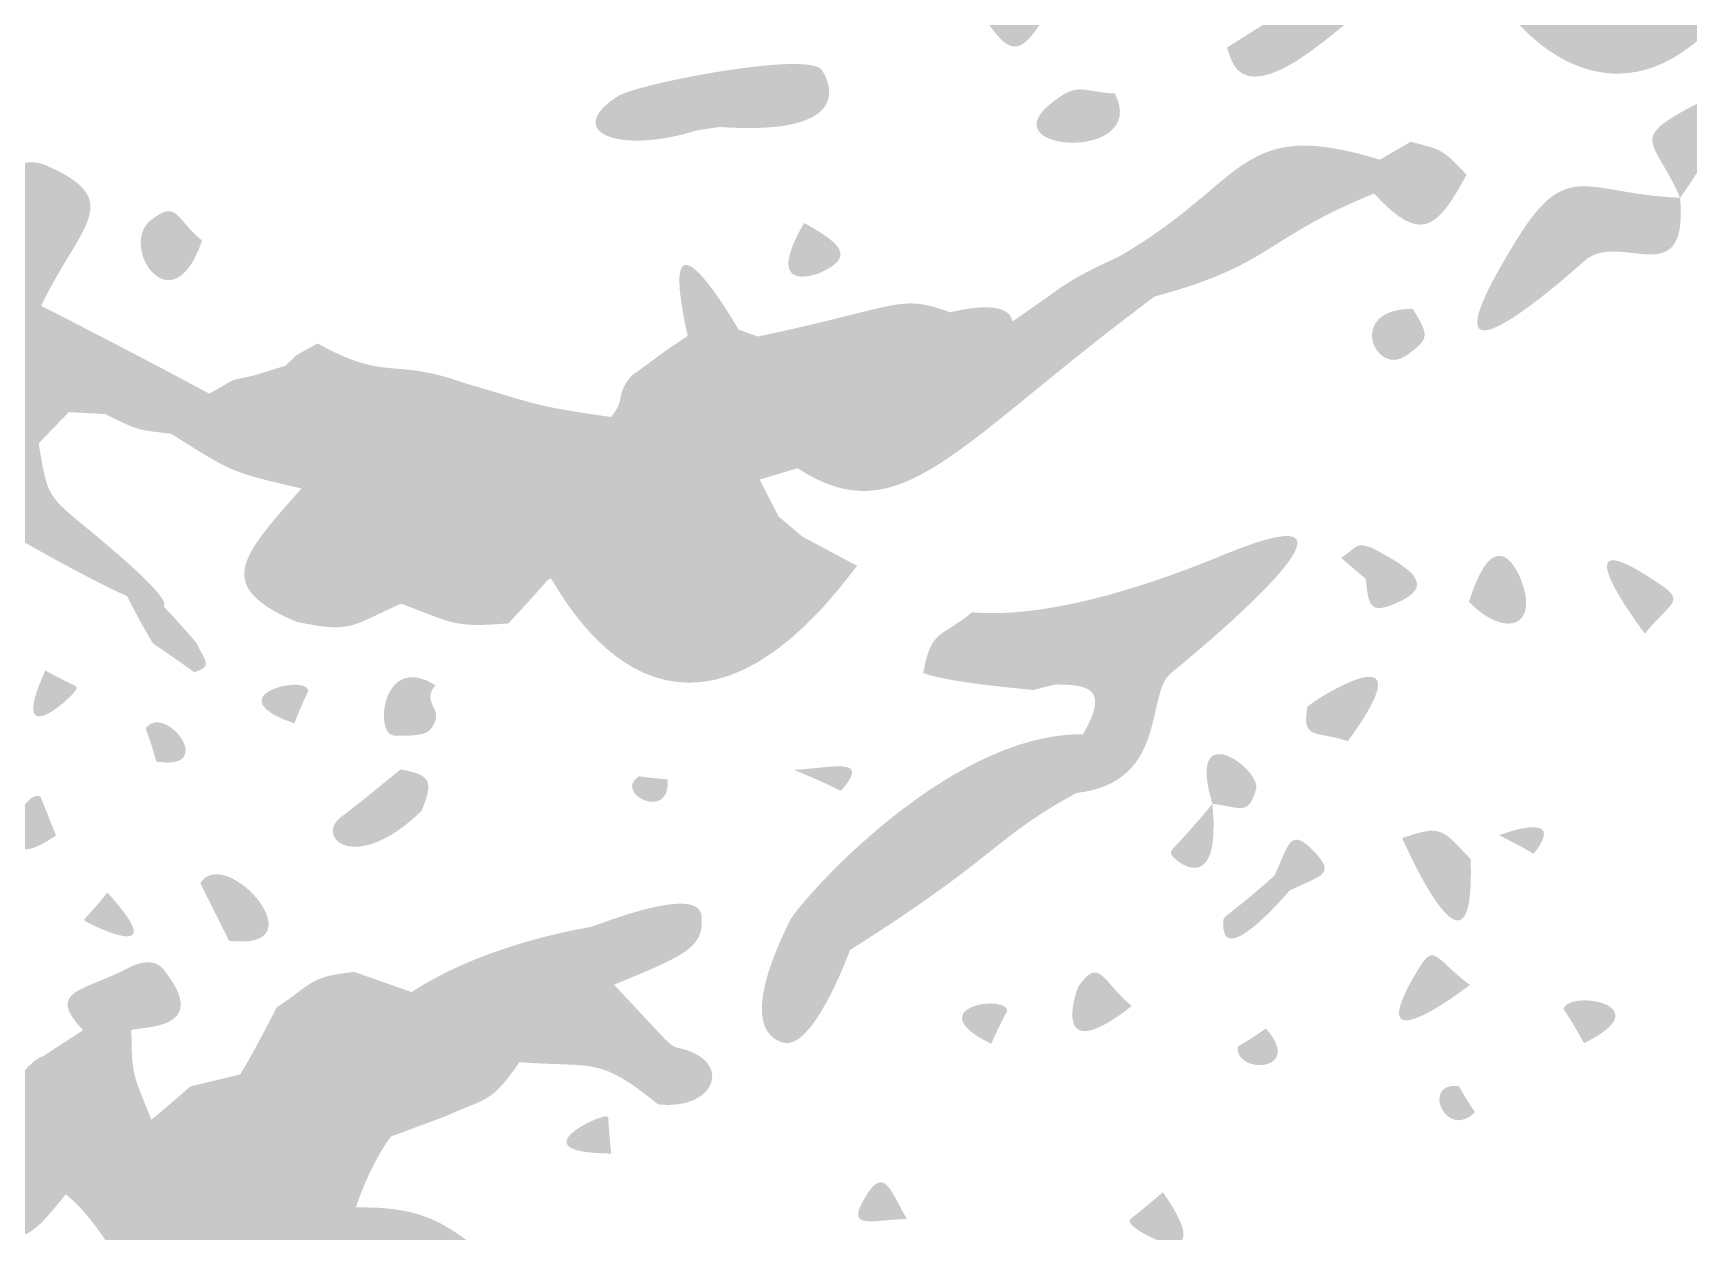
# Model space of a CAD drawing. Header units: millimetres. Extents: x 1329 to 1518, y 49 to 125.
# Drawn here: x 1357.86 to 1370.78, y 70.1 to 79.45 of the extents above; entities that cross this region are included whole.
import ezdxf

# ---------------------------------------------------------------- set-up
doc = ezdxf.new("R2010")
doc.units = ezdxf.units.MM

msp = doc.modelspace()

# ---------------------------------------------------------------- hatches: boundary and pattern name
at = {"true_color": 0x080808, "transparency": 33554687}
h = msp.add_hatch(color=18, dxfattribs=at)
edge = h.paths.add_edge_path(flags=0)
edge.add_spline(control_points=[(1367.178, 79.337), (1367.227, 79.375), (1370.638, 81.537), (1367.941, 79.392), (1367.226, 78.823), (1367.212, 79.288), (1367.178, 79.337)], knot_values=[0, 0, 0, 0, 1, 1, 1, 2, 2, 2, 2], degree=3, periodic=1)
h = msp.add_hatch(color=18, dxfattribs=at)
edge = h.paths.add_edge_path(flags=0)
edge.add_spline(control_points=[(1370.776, 80.853), (1370.776, 80.853), (1371.09, 80.781), (1371.09, 80.781), (1371.09, 80.781), (1371.337, 80.466), (1371.337, 80.466), (1371.337, 80.466), (1371.23, 80.4), (1371.23, 80.4), (1370.915, 80.224), (1370.641, 80.266), (1370.894, 80.009), (1371.042, 79.859), (1371.003, 79.854), (1371.125, 79.682), (1370.287, 78.612), (1369.544, 79.425), (1369.452, 79.525), (1369.997, 80.356), (1369.837, 80.57), (1370.776, 80.853)], knot_values=[0, 0, 0, 0, 1, 1, 1, 2, 2, 2, 3, 3, 3, 4, 4, 4, 5, 5, 5, 6, 6, 6, 7, 7, 7, 7], degree=3, periodic=1)
h = msp.add_hatch(color=18, dxfattribs=at)
edge = h.paths.add_edge_path(flags=0)
edge.add_spline(control_points=[(1365.824, 79.676), (1365.614, 79.366), (1365.542, 79.206), (1365.329, 79.507), (1365.139, 79.777), (1365.384, 80.117), (1365.824, 79.676)], knot_values=[0, 0, 0, 0, 1, 1, 1, 2, 2, 2, 2], degree=3, periodic=1)
h = msp.add_hatch(color=18, dxfattribs=at)
edge = h.paths.add_edge_path(flags=0)
edge.add_spline(control_points=[(1370.715, 78.167), (1370.549, 78.553), (1370.362, 78.61), (1370.641, 78.785), (1371.573, 79.367), (1370.744, 78.207), (1370.715, 78.167)], knot_values=[0, 0, 0, 0, 1, 1, 1, 2, 2, 2, 2], degree=3, periodic=1)
h = msp.add_hatch(color=18, dxfattribs=at)
edge = h.paths.add_edge_path(flags=0)
edge.add_spline(control_points=[(1363.042, 78.693), (1362.421, 78.497), (1361.995, 78.687), (1362.426, 78.96), (1362.578, 79.056), (1363.896, 79.312), (1364.013, 79.167), (1364.059, 79.11), (1364.325, 78.641), (1363.219, 78.719), (1363.219, 78.719), (1363.042, 78.693), (1363.042, 78.693)], knot_values=[0, 0, 0, 0, 1, 1, 1, 2, 2, 2, 3, 3, 3, 4, 4, 4, 4], degree=3, periodic=1)
h = msp.add_hatch(color=18, dxfattribs=at)
edge = h.paths.add_edge_path(flags=0)
edge.add_spline(control_points=[(1366.303, 78.98), (1366.576, 78.448), (1365.339, 78.518), (1365.794, 78.893), (1366.016, 79.077), (1366.026, 78.997), (1366.303, 78.98)], knot_values=[0, 0, 0, 0, 1, 1, 1, 2, 2, 2, 2], degree=3, periodic=1)
h = msp.add_hatch(color=18, dxfattribs=at)
edge = h.paths.add_edge_path(flags=0)
edge.add_spline(control_points=[(1368.373, 78.464), (1368.373, 78.464), (1368.326, 78.2), (1368.326, 78.2), (1367.446, 77.84), (1367.547, 77.649), (1366.614, 77.396), (1366.629, 77.656), (1366.579, 77.637), (1366.334, 77.707), (1367.35, 78.293), (1367.255, 78.805), (1368.373, 78.464)], knot_values=[0, 0, 0, 0, 1, 1, 1, 2, 2, 2, 3, 3, 3, 4, 4, 4, 4], degree=3, periodic=1)
h = msp.add_hatch(color=18, dxfattribs=at)
edge = h.paths.add_edge_path(flags=0)
edge.add_spline(control_points=[(1368.373, 78.464), (1368.373, 78.464), (1368.612, 78.604), (1368.612, 78.604), (1368.867, 78.538), (1368.858, 78.545), (1369.048, 78.347), (1368.815, 77.911), (1368.686, 77.81), (1368.326, 78.2), (1368.326, 78.2), (1368.373, 78.464), (1368.373, 78.464)], knot_values=[0, 0, 0, 0, 1, 1, 1, 2, 2, 2, 3, 3, 3, 4, 4, 4, 4], degree=3, periodic=1)
h = msp.add_hatch(color=18, dxfattribs=at)
edge = h.paths.add_edge_path(flags=0)
edge.add_spline(control_points=[(1357.125, 78.042), (1357.707, 78.529), (1357.892, 78.449), (1357.96, 78.42), (1358.596, 78.145), (1358.226, 77.956), (1357.924, 77.323), (1357.699, 77.232), (1357.675, 77.29), (1357.556, 77.065), (1357.556, 77.065), (1357.277, 76.983), (1357.277, 76.983), (1356.651, 77.085), (1356.549, 77.374), (1356.153, 76.852), (1356.024, 76.682), (1355.988, 76.688), (1355.968, 76.691), (1355.805, 76.716), (1355.952, 76.883), (1355.788, 76.908), (1355.788, 76.908), (1355.826, 77.202), (1355.826, 77.202), (1355.826, 77.202), (1355.691, 77.499), (1355.691, 77.499), (1355.691, 77.499), (1355.984, 77.849), (1355.984, 77.849), (1355.984, 77.849), (1356.134, 77.942), (1356.134, 77.942), (1356.522, 77.753), (1357.028, 77.594), (1357.108, 77.57), (1357.108, 77.57), (1357.247, 77.708), (1357.247, 77.708), (1357.315, 77.911), (1357.282, 77.893), (1357.125, 78.042)], knot_values=[0, 0, 0, 0, 1, 1, 1, 2, 2, 2, 3, 3, 3, 4, 4, 4, 5, 5, 5, 6, 6, 6, 7, 7, 7, 8, 8, 8, 9, 9, 9, 10, 10, 10, 11, 11, 11, 12, 12, 12, 13, 13, 13, 14, 14, 14, 14], degree=3, periodic=1)
h = msp.add_hatch(color=18, dxfattribs=at)
edge = h.paths.add_edge_path(flags=0)
edge.add_spline(control_points=[(1370.715, 78.167), (1370.779, 77.396), (1370.244, 77.924), (1369.964, 77.671), (1369.931, 77.641), (1368.513, 76.357), (1369.452, 77.86), (1369.839, 78.48), (1369.989, 78.194), (1370.715, 78.167)], knot_values=[0, 0, 0, 0, 1, 1, 1, 2, 2, 2, 3, 3, 3, 3], degree=3, periodic=1)
h = msp.add_hatch(color=18, dxfattribs=at)
edge = h.paths.add_edge_path(flags=0)
edge.add_spline(control_points=[(1363.366, 77.139), (1363.366, 77.139), (1362.97, 77.089), (1362.97, 77.089), (1362.701, 78.29), (1363.35, 77.168), (1363.366, 77.139)], knot_values=[0, 0, 0, 0, 1, 1, 1, 2, 2, 2, 2], degree=3, periodic=1)
h = msp.add_hatch(color=18, dxfattribs=at)
edge = h.paths.add_edge_path(flags=0)
edge.add_spline(control_points=[(1359.18, 77.833), (1358.946, 77.143), (1358.524, 77.795), (1358.782, 77.993), (1358.991, 78.153), (1358.965, 78.009), (1359.18, 77.833)], knot_values=[0, 0, 0, 0, 1, 1, 1, 2, 2, 2, 2], degree=3, periodic=1)
h = msp.add_hatch(color=18, dxfattribs=at)
edge = h.paths.add_edge_path(flags=0)
edge.add_spline(control_points=[(1363.878, 77.97), (1364.16, 77.814), (1364.285, 77.707), (1364.002, 77.581), (1363.972, 77.567), (1363.553, 77.414), (1363.878, 77.97)], knot_values=[0, 0, 0, 0, 1, 1, 1, 2, 2, 2, 2], degree=3, periodic=1)
h = msp.add_hatch(color=18, dxfattribs=at)
edge = h.paths.add_edge_path(flags=0)
edge.add_spline(control_points=[(1366.334, 77.707), (1366.579, 77.637), (1366.629, 77.656), (1366.614, 77.396), (1365.049, 76.234), (1364.636, 75.529), (1363.827, 76.056), (1364.755, 76.49), (1364.699, 76.542), (1365.504, 77.202), (1365.925, 77.485), (1365.885, 77.502), (1366.334, 77.707)], knot_values=[0, 0, 0, 0, 1, 1, 1, 2, 2, 2, 3, 3, 3, 4, 4, 4, 4], degree=3, periodic=1)
h = msp.add_hatch(color=18, dxfattribs=at)
edge = h.paths.add_edge_path(flags=0)
edge.add_spline(control_points=[(1363.517, 77.084), (1364.631, 77.318), (1364.617, 77.421), (1365.018, 77.273), (1365.018, 77.273), (1364.853, 77.149), (1364.853, 77.149), (1364.853, 77.149), (1364.689, 77.052), (1364.689, 77.052), (1364.294, 76.838), (1364.272, 76.941), (1363.857, 76.725), (1363.857, 76.725), (1363.59, 76.601), (1363.59, 76.601), (1363.59, 76.601), (1363.356, 76.648), (1363.356, 76.648), (1363.356, 76.648), (1363.517, 77.084), (1363.517, 77.084)], knot_values=[0, 0, 0, 0, 1, 1, 1, 2, 2, 2, 3, 3, 3, 4, 4, 4, 5, 5, 5, 6, 6, 6, 7, 7, 7, 7], degree=3, periodic=1)
h = msp.add_hatch(color=18, dxfattribs=at)
edge = h.paths.add_edge_path(flags=0)
edge.add_spline(control_points=[(1357.924, 77.323), (1358.03, 77.27), (1358.583, 76.989), (1359.237, 76.638), (1359.237, 76.638), (1359.429, 76.558), (1359.429, 76.558), (1359.211, 76.372), (1359.234, 76.332), (1358.937, 76.326), (1358.668, 76.357), (1358.695, 76.346), (1358.422, 76.479), (1358.276, 76.585), (1358.282, 76.588), (1358.14, 76.494), (1358.14, 76.494), (1357.905, 76.25), (1357.905, 76.25), (1357.905, 76.25), (1357.646, 76.258), (1357.646, 76.258), (1357.646, 76.258), (1357.577, 76.308), (1357.577, 76.308), (1357.577, 76.347), (1357.562, 76.337), (1357.511, 76.794), (1357.508, 76.816), (1357.511, 76.794), (1357.556, 77.065), (1357.675, 77.29), (1357.699, 77.232), (1357.924, 77.323)], knot_values=[0, 0, 0, 0, 1, 1, 1, 2, 2, 2, 3, 3, 3, 4, 4, 4, 5, 5, 5, 6, 6, 6, 7, 7, 7, 8, 8, 8, 9, 9, 9, 10, 10, 10, 11, 11, 11, 11], degree=3, periodic=1)
h = msp.add_hatch(color=18, dxfattribs=at)
edge = h.paths.add_edge_path(flags=0)
edge.add_spline(control_points=[(1365.504, 77.202), (1364.699, 76.542), (1364.755, 76.49), (1363.827, 76.056), (1363.827, 76.056), (1363.531, 75.968), (1363.531, 75.968), (1363.282, 75.952), (1363.303, 75.937), (1363.074, 75.819), (1363.074, 75.819), (1362.879, 76.103), (1362.879, 76.103), (1362.558, 76.209), (1362.604, 76.231), (1362.371, 76.456), (1362.49, 76.598), (1362.403, 76.624), (1362.525, 76.769), (1362.542, 76.79), (1362.525, 76.769), (1362.796, 76.972), (1362.992, 76.49), (1363.115, 76.685), (1363.356, 76.648), (1363.356, 76.648), (1363.59, 76.601), (1363.59, 76.601), (1363.59, 76.601), (1363.857, 76.725), (1363.857, 76.725), (1364.272, 76.941), (1364.294, 76.838), (1364.689, 77.052), (1364.689, 77.052), (1364.853, 77.149), (1364.853, 77.149), (1364.853, 77.149), (1365.018, 77.273), (1365.018, 77.273), (1365.518, 77.391), (1365.496, 77.204), (1365.504, 77.202)], knot_values=[0, 0, 0, 0, 1, 1, 1, 2, 2, 2, 3, 3, 3, 4, 4, 4, 5, 5, 5, 6, 6, 6, 7, 7, 7, 8, 8, 8, 9, 9, 9, 10, 10, 10, 11, 11, 11, 12, 12, 12, 13, 13, 13, 14, 14, 14, 14], degree=3, periodic=1)
h = msp.add_hatch(color=18, dxfattribs=at)
edge = h.paths.add_edge_path(flags=0)
edge.add_spline(control_points=[(1368.627, 77.301), (1368.758, 77.091), (1368.761, 77.066), (1368.577, 76.935), (1368.337, 76.763), (1368.099, 77.302), (1368.627, 77.301)], knot_values=[0, 0, 0, 0, 1, 1, 1, 2, 2, 2, 2], degree=3, periodic=1)
h = msp.add_hatch(color=18, dxfattribs=at)
edge = h.paths.add_edge_path(flags=0)
edge.add_spline(control_points=[(1359.237, 76.638), (1359.237, 76.638), (1359.424, 76.745), (1359.424, 76.745), (1359.424, 76.745), (1359.589, 76.781), (1359.589, 76.781), (1359.589, 76.781), (1359.83, 76.856), (1359.83, 76.856), (1359.83, 76.856), (1359.918, 76.939), (1359.918, 76.939), (1359.918, 76.939), (1360.082, 77.03), (1360.082, 77.03), (1360.625, 76.727), (1360.664, 76.923), (1361.231, 76.72), (1361.806, 76.552), (1361.777, 76.54), (1362.371, 76.456), (1362.604, 76.231), (1362.558, 76.209), (1362.879, 76.103), (1362.879, 76.103), (1363.074, 75.819), (1363.074, 75.819), (1362.682, 75.789), (1362.72, 75.74), (1362.377, 75.547), (1362.057, 75.515), (1361.45, 75.459), (1361.369, 75.451), (1361.131, 75.536), (1361.134, 75.529), (1361.087, 75.561), (1361.087, 75.561), (1361.027, 75.641), (1361.027, 75.641), (1361.027, 75.641), (1360.954, 75.895), (1360.954, 75.895), (1360.304, 76.298), (1360.366, 76.386), (1359.429, 76.558), (1359.429, 76.558), (1359.237, 76.638), (1359.237, 76.638)], knot_values=[0, 0, 0, 0, 1, 1, 1, 2, 2, 2, 3, 3, 3, 4, 4, 4, 5, 5, 5, 6, 6, 6, 7, 7, 7, 8, 8, 8, 9, 9, 9, 10, 10, 10, 11, 11, 11, 12, 12, 12, 13, 13, 13, 14, 14, 14, 15, 15, 15, 16, 16, 16, 16], degree=3, periodic=1)
h = msp.add_hatch(color=18, dxfattribs=at)
edge = h.paths.add_edge_path(flags=0)
edge.add_spline(control_points=[(1363.366, 77.139), (1363.366, 77.139), (1363.517, 77.084), (1363.517, 77.084), (1363.517, 77.084), (1363.356, 76.648), (1363.356, 76.648), (1363.115, 76.685), (1362.992, 76.49), (1362.796, 76.972), (1362.796, 76.972), (1362.97, 77.089), (1362.97, 77.089), (1362.97, 77.089), (1363.366, 77.139), (1363.366, 77.139)], knot_values=[0, 0, 0, 0, 1, 1, 1, 2, 2, 2, 3, 3, 3, 4, 4, 4, 5, 5, 5, 5], degree=3, periodic=1)
h = msp.add_hatch(color=18, dxfattribs=at)
edge = h.paths.add_edge_path(flags=0)
edge.add_spline(control_points=[(1358.14, 76.494), (1358.282, 76.588), (1358.276, 76.585), (1358.422, 76.479), (1358.422, 76.479), (1358.14, 76.494), (1358.14, 76.494)], knot_values=[0, 0, 0, 0, 1, 1, 1, 2, 2, 2, 2], degree=3, periodic=1)
h = msp.add_hatch(color=18, dxfattribs=at)
edge = h.paths.add_edge_path(flags=0)
edge.add_spline(control_points=[(1359.429, 76.558), (1360.366, 76.386), (1360.304, 76.298), (1360.954, 75.895), (1360.954, 75.895), (1361.027, 75.641), (1361.027, 75.641), (1361.027, 75.641), (1361.087, 75.561), (1361.087, 75.561), (1361.087, 75.561), (1360.588, 75.208), (1360.588, 75.208), (1360.387, 75.365), (1360.413, 75.345), (1360.201, 75.513), (1360.095, 75.726), (1360.125, 75.723), (1359.956, 75.898), (1359.389, 76.029), (1359.417, 76.026), (1358.937, 76.326), (1359.234, 76.332), (1359.211, 76.372), (1359.429, 76.558)], knot_values=[0, 0, 0, 0, 1, 1, 1, 2, 2, 2, 3, 3, 3, 4, 4, 4, 5, 5, 5, 6, 6, 6, 7, 7, 7, 8, 8, 8, 8], degree=3, periodic=1)
h = msp.add_hatch(color=18, dxfattribs=at)
edge = h.paths.add_edge_path(flags=0)
edge.add_spline(control_points=[(1357.646, 76.258), (1357.646, 76.258), (1357.905, 76.25), (1357.905, 76.25), (1357.974, 75.834), (1357.969, 75.846), (1358.295, 75.578), (1359.927, 74.229), (1357.673, 75.547), (1357.627, 75.574), (1357.627, 75.574), (1357.588, 75.664), (1357.588, 75.664), (1357.61, 75.986), (1357.628, 75.954), (1357.646, 76.258)], knot_values=[0, 0, 0, 0, 1, 1, 1, 2, 2, 2, 3, 3, 3, 4, 4, 4, 5, 5, 5, 5], degree=3, periodic=1)
h = msp.add_hatch(color=18, dxfattribs=at)
edge = h.paths.add_edge_path(flags=0)
edge.add_spline(control_points=[(1365.189, 74.932), (1365.35, 74.92), (1365.931, 74.875), (1367.15, 75.38), (1368.634, 75.993), (1366.803, 74.508), (1366.741, 74.457), (1366.54, 74.294), (1366.723, 73.605), (1366.004, 73.522), (1365.998, 73.761), (1365.99, 73.735), (1366.055, 73.981), (1366.28, 74.363), (1366.061, 74.365), (1365.837, 74.369), (1365.837, 74.369), (1365.668, 74.326), (1365.668, 74.326), (1365.021, 74.386), (1364.874, 74.435), (1364.808, 74.458), (1364.869, 74.802), (1364.941, 74.727), (1365.189, 74.932)], knot_values=[0, 0, 0, 0, 1, 1, 1, 2, 2, 2, 3, 3, 3, 4, 4, 4, 5, 5, 5, 6, 6, 6, 7, 7, 7, 8, 8, 8, 8], degree=3, periodic=1)
h = msp.add_hatch(color=18, dxfattribs=at)
edge = h.paths.add_edge_path(flags=0)
edge.add_spline(control_points=[(1359.141, 74.687), (1359.141, 74.687), (1359.119, 74.464), (1359.119, 74.464), (1358.789, 74.702), (1358.805, 74.674), (1358.789, 74.702), (1358.069, 75.93), (1359.126, 74.711), (1359.141, 74.687)], knot_values=[0, 0, 0, 0, 1, 1, 1, 2, 2, 2, 3, 3, 3, 3], degree=3, periodic=1)
h = msp.add_hatch(color=18, dxfattribs=at)
edge = h.paths.add_edge_path(flags=0)
edge.add_spline(control_points=[(1359.956, 75.898), (1360.125, 75.723), (1360.095, 75.726), (1360.201, 75.513), (1359.996, 75.135), (1360.01, 75.167), (1359.996, 75.135), (1359.933, 74.993), (1359.983, 75.004), (1359.918, 74.857), (1359.264, 75.137), (1359.485, 75.365), (1359.956, 75.898)], knot_values=[0, 0, 0, 0, 1, 1, 1, 2, 2, 2, 3, 3, 3, 4, 4, 4, 4], degree=3, periodic=1)
h = msp.add_hatch(color=18, dxfattribs=at)
edge = h.paths.add_edge_path(flags=0)
edge.add_spline(control_points=[(1363.531, 75.968), (1363.531, 75.968), (1363.679, 75.68), (1363.679, 75.68), (1363.679, 75.68), (1363.528, 75.53), (1363.528, 75.53), (1363.2, 75.518), (1363.184, 75.525), (1363.074, 75.819), (1363.303, 75.937), (1363.282, 75.952), (1363.531, 75.968)], knot_values=[0, 0, 0, 0, 1, 1, 1, 2, 2, 2, 3, 3, 3, 4, 4, 4, 4], degree=3, periodic=1)
h = msp.add_hatch(color=18, dxfattribs=at)
edge = h.paths.add_edge_path(flags=0)
edge.add_spline(control_points=[(1363.074, 75.819), (1363.184, 75.525), (1363.2, 75.518), (1363.528, 75.53), (1363.528, 75.53), (1363.531, 75.144), (1363.531, 75.144), (1362.925, 75.276), (1362.919, 75.186), (1362.377, 75.547), (1362.72, 75.74), (1362.682, 75.789), (1363.074, 75.819)], knot_values=[0, 0, 0, 0, 1, 1, 1, 2, 2, 2, 3, 3, 3, 4, 4, 4, 4], degree=3, periodic=1)
h = msp.add_hatch(color=18, dxfattribs=at)
edge = h.paths.add_edge_path(flags=0)
edge.add_spline(control_points=[(1370.44, 74.765), (1370.421, 74.79), (1369.702, 75.741), (1370.576, 75.138), (1370.761, 75.011), (1370.615, 74.991), (1370.44, 74.765)], knot_values=[0, 0, 0, 0, 1, 1, 1, 2, 2, 2, 2], degree=3, periodic=1)
for points in [[(1363.679, 75.68), (1363.866, 75.522), (1363.531, 75.144), (1363.528, 75.53)], [(1360.367, 72.126), (1360.815, 71.969), (1360.708, 71.703), (1360.374, 71.479), (1360.267, 71.54), (1360.182, 71.67), (1360.307, 71.854)]]:
    msp.add_hatch(color=18, dxfattribs=at).paths.add_polyline_path(points, flags=0)
h = msp.add_hatch(color=18, dxfattribs=at)
edge = h.paths.add_edge_path(flags=0)
edge.add_spline(control_points=[(1369.066, 75.013), (1369.274, 75.674), (1369.455, 75.229), (1369.469, 75.196), (1369.622, 74.822), (1369.356, 74.721), (1369.066, 75.013)], knot_values=[0, 0, 0, 0, 1, 1, 1, 2, 2, 2, 2], degree=3, periodic=1)
h = msp.add_hatch(color=18, dxfattribs=at)
edge = h.paths.add_edge_path(flags=0)
edge.add_spline(control_points=[(1360.201, 75.513), (1360.413, 75.345), (1360.387, 75.365), (1360.588, 75.208), (1360.588, 75.208), (1360.734, 74.999), (1360.734, 74.999), (1360.333, 74.824), (1360.357, 74.767), (1359.918, 74.857), (1359.983, 75.004), (1359.933, 74.993), (1359.996, 75.135), (1360.01, 75.167), (1359.996, 75.135), (1360.201, 75.513)], knot_values=[0, 0, 0, 0, 1, 1, 1, 2, 2, 2, 3, 3, 3, 4, 4, 4, 5, 5, 5, 5], degree=3, periodic=1)
h = msp.add_hatch(color=18, dxfattribs=at)
edge = h.paths.add_edge_path(flags=0)
edge.add_spline(control_points=[(1361.087, 75.561), (1361.134, 75.529), (1361.131, 75.536), (1361.369, 75.451), (1361.453, 75.29), (1361.436, 75.297), (1361.57, 74.845), (1361.137, 74.813), (1361.153, 74.842), (1360.734, 74.999), (1360.734, 74.999), (1360.588, 75.208), (1360.588, 75.208), (1360.588, 75.208), (1361.087, 75.561), (1361.087, 75.561)], knot_values=[0, 0, 0, 0, 1, 1, 1, 2, 2, 2, 3, 3, 3, 4, 4, 4, 5, 5, 5, 5], degree=3, periodic=1)
h = msp.add_hatch(color=18, dxfattribs=at)
edge = h.paths.add_edge_path(flags=0)
edge.add_spline(control_points=[(1361.369, 75.451), (1361.45, 75.459), (1362.057, 75.515), (1362.377, 75.547), (1362.919, 75.186), (1362.925, 75.276), (1363.531, 75.144), (1363.531, 75.144), (1363.866, 75.522), (1363.866, 75.522), (1363.866, 75.522), (1364.292, 75.295), (1364.292, 75.295), (1362.8, 73.296), (1361.928, 75.206), (1361.9, 75.196), (1361.864, 75.182), (1361.875, 75.17), (1361.57, 74.845), (1361.436, 75.297), (1361.453, 75.29), (1361.369, 75.451)], knot_values=[0, 0, 0, 0, 1, 1, 1, 2, 2, 2, 3, 3, 3, 4, 4, 4, 5, 5, 5, 6, 6, 6, 7, 7, 7, 7], degree=3, periodic=1)
h = msp.add_hatch(color=18, dxfattribs=at)
edge = h.paths.add_edge_path(flags=0)
edge.add_spline(control_points=[(1368.313, 75.433), (1368.313, 75.433), (1368.261, 75.193), (1368.261, 75.193), (1368.261, 75.193), (1368.069, 75.357), (1368.069, 75.357), (1368.199, 75.44), (1368.177, 75.485), (1368.313, 75.433)], knot_values=[0, 0, 0, 0, 1, 1, 1, 2, 2, 2, 3, 3, 3, 3], degree=3, periodic=1)
h = msp.add_hatch(color=18, dxfattribs=at)
edge = h.paths.add_edge_path(flags=0)
edge.add_spline(control_points=[(1368.313, 75.433), (1368.629, 75.266), (1368.819, 75.137), (1368.489, 74.999), (1368.292, 74.917), (1368.285, 74.983), (1368.261, 75.193), (1368.261, 75.193), (1368.313, 75.433), (1368.313, 75.433)], knot_values=[0, 0, 0, 0, 1, 1, 1, 2, 2, 2, 3, 3, 3, 3], degree=3, periodic=1)
h = msp.add_hatch(color=18, dxfattribs=at)
edge = h.paths.add_edge_path(flags=0)
edge.add_spline(control_points=[(1368.122, 73.926), (1367.873, 74.011), (1367.759, 73.931), (1367.806, 74.194), (1367.81, 74.217), (1368.796, 74.855), (1368.122, 73.926)], knot_values=[0, 0, 0, 0, 1, 1, 1, 2, 2, 2, 2], degree=3, periodic=1)
h = msp.add_hatch(color=18, dxfattribs=at)
edge = h.paths.add_edge_path(flags=0)
edge.add_spline(control_points=[(1359.141, 74.687), (1359.201, 74.547), (1359.269, 74.516), (1359.119, 74.464), (1359.119, 74.464), (1359.141, 74.687), (1359.141, 74.687)], knot_values=[0, 0, 0, 0, 1, 1, 1, 2, 2, 2, 2], degree=3, periodic=1)
h = msp.add_hatch(color=18, dxfattribs=at)
edge = h.paths.add_edge_path(flags=0)
edge.add_spline(control_points=[(1361.001, 74.363), (1360.878, 74.214), (1361.095, 74.179), (1360.962, 74.018), (1360.947, 74), (1360.915, 73.961), (1360.677, 73.97), (1360.52, 73.977), (1360.586, 74.629), (1361.001, 74.363)], knot_values=[0, 0, 0, 0, 1, 1, 1, 2, 2, 2, 3, 3, 3, 3], degree=3, periodic=1)
h = msp.add_hatch(color=18, dxfattribs=at)
edge = h.paths.add_edge_path(flags=0)
edge.add_spline(control_points=[(1357.957, 74.478), (1358.202, 74.342), (1358.199, 74.365), (1358.202, 74.342), (1358.209, 74.297), (1357.644, 73.79), (1357.957, 74.478)], knot_values=[0, 0, 0, 0, 1, 1, 1, 2, 2, 2, 2], degree=3, periodic=1)
h = msp.add_hatch(color=18, dxfattribs=at)
edge = h.paths.add_edge_path(flags=0)
edge.add_spline(control_points=[(1359.9, 74.065), (1359.288, 74.274), (1359.958, 74.442), (1360.006, 74.332), (1360.015, 74.31), (1360.006, 74.332), (1359.9, 74.065)], knot_values=[0, 0, 0, 0, 1, 1, 1, 2, 2, 2, 2], degree=3, periodic=1)
h = msp.add_hatch(color=18, dxfattribs=at)
edge = h.paths.add_edge_path(flags=0)
edge.add_spline(control_points=[(1358.824, 73.766), (1358.747, 74.036), (1358.732, 74.019), (1358.747, 74.036), (1358.899, 74.217), (1359.306, 73.691), (1358.824, 73.766)], knot_values=[0, 0, 0, 0, 1, 1, 1, 2, 2, 2, 2], degree=3, periodic=1)
h = msp.add_hatch(color=18, dxfattribs=at)
edge = h.paths.add_edge_path(flags=0)
edge.add_spline(control_points=[(1367.065, 73.437), (1366.852, 74.138), (1367.452, 73.707), (1367.405, 73.549), (1367.342, 73.336), (1367.282, 73.414), (1367.065, 73.437)], knot_values=[0, 0, 0, 0, 1, 1, 1, 2, 2, 2, 2], degree=3, periodic=1)
h = msp.add_hatch(color=18, dxfattribs=at)
edge = h.paths.add_edge_path(flags=0)
edge.add_spline(control_points=[(1366.055, 73.981), (1365.99, 73.735), (1365.998, 73.761), (1366.004, 73.522), (1365.354, 73.169), (1365.41, 73.038), (1364.237, 72.297), (1364.237, 72.297), (1363.765, 72.522), (1363.765, 72.522), (1363.807, 72.631), (1364.975, 73.99), (1366.055, 73.981)], knot_values=[0, 0, 0, 0, 1, 1, 1, 2, 2, 2, 3, 3, 3, 4, 4, 4, 4], degree=3, periodic=1)
h = msp.add_hatch(color=18, dxfattribs=at)
edge = h.paths.add_edge_path(flags=0)
edge.add_spline(control_points=[(1363.799, 73.702), (1364.125, 73.722), (1364.39, 73.803), (1364.176, 73.55), (1364.155, 73.525), (1364.176, 73.55), (1363.799, 73.702)], knot_values=[0, 0, 0, 0, 1, 1, 1, 2, 2, 2, 2], degree=3, periodic=1)
h = msp.add_hatch(color=18, dxfattribs=at)
edge = h.paths.add_edge_path(flags=0)
edge.add_spline(control_points=[(1360.73, 73.706), (1360.743, 73.493), (1360.716, 73.48), (1360.895, 73.384), (1360.375, 72.88), (1360.06, 73.176), (1360.263, 73.333), (1360.501, 73.515), (1360.47, 73.498), (1360.73, 73.706)], knot_values=[0, 0, 0, 0, 1, 1, 1, 2, 2, 2, 3, 3, 3, 3], degree=3, periodic=1)
h = msp.add_hatch(color=18, dxfattribs=at)
edge = h.paths.add_edge_path(flags=0)
edge.add_spline(control_points=[(1360.73, 73.706), (1360.971, 73.662), (1360.985, 73.616), (1360.895, 73.384), (1360.716, 73.48), (1360.743, 73.493), (1360.73, 73.706)], knot_values=[0, 0, 0, 0, 1, 1, 1, 2, 2, 2, 2], degree=3, periodic=1)
h = msp.add_hatch(color=18, dxfattribs=at)
edge = h.paths.add_edge_path(flags=0)
edge.add_spline(control_points=[(1362.814, 73.628), (1362.838, 73.295), (1362.397, 73.515), (1362.581, 73.647), (1362.596, 73.658), (1362.581, 73.647), (1362.814, 73.628)], knot_values=[0, 0, 0, 0, 1, 1, 1, 2, 2, 2, 2], degree=3, periodic=1)
h = msp.add_hatch(color=18, dxfattribs=at)
edge = h.paths.add_edge_path(flags=0)
edge.add_spline(control_points=[(1358.04, 73.191), (1357.482, 72.802), (1357.771, 73.584), (1357.92, 73.492), (1357.92, 73.492), (1358.04, 73.191), (1358.04, 73.191)], knot_values=[0, 0, 0, 0, 1, 1, 1, 2, 2, 2, 2], degree=3, periodic=1)
h = msp.add_hatch(color=18, dxfattribs=at)
edge = h.paths.add_edge_path(flags=0)
edge.add_spline(control_points=[(1367.065, 73.437), (1367.139, 72.668), (1366.751, 73.006), (1366.742, 73.046), (1366.732, 73.086), (1366.766, 73.075), (1367.065, 73.437)], knot_values=[0, 0, 0, 0, 1, 1, 1, 2, 2, 2, 2], degree=3, periodic=1)
h = msp.add_hatch(color=18, dxfattribs=at)
edge = h.paths.add_edge_path(flags=0)
edge.add_spline(control_points=[(1369.302, 73.192), (1369.325, 73.201), (1369.839, 73.395), (1369.579, 73.056), (1369.564, 73.037), (1369.579, 73.056), (1369.302, 73.192)], knot_values=[0, 0, 0, 0, 1, 1, 1, 2, 2, 2, 2], degree=3, periodic=1)
h = msp.add_hatch(color=18, dxfattribs=at)
edge = h.paths.add_edge_path(flags=0)
edge.add_spline(control_points=[(1368.546, 73.171), (1368.855, 73.276), (1368.855, 73.242), (1369.08, 73.006), (1369.119, 71.859), (1368.564, 73.13), (1368.546, 73.171)], knot_values=[0, 0, 0, 0, 1, 1, 1, 2, 2, 2, 2], degree=3, periodic=1)
h = msp.add_hatch(color=18, dxfattribs=at)
edge = h.paths.add_edge_path(flags=0)
edge.add_spline(control_points=[(1367.549, 72.877), (1367.661, 73.118), (1367.668, 73.263), (1367.859, 73.065), (1368.038, 72.879), (1367.899, 72.877), (1367.666, 72.76), (1367.666, 72.76), (1367.549, 72.877), (1367.549, 72.877)], knot_values=[0, 0, 0, 0, 1, 1, 1, 2, 2, 2, 3, 3, 3, 3], degree=3, periodic=1)
h = msp.add_hatch(color=18, dxfattribs=at)
edge = h.paths.add_edge_path(flags=0)
edge.add_spline(control_points=[(1359.39, 72.369), (1359.39, 72.369), (1359.166, 72.817), (1359.166, 72.817), (1359.357, 73.135), (1360.119, 72.282), (1359.39, 72.369)], knot_values=[0, 0, 0, 0, 1, 1, 1, 2, 2, 2, 2], degree=3, periodic=1)
h = msp.add_hatch(color=18, dxfattribs=at)
edge = h.paths.add_edge_path(flags=0)
edge.add_spline(control_points=[(1367.549, 72.877), (1367.549, 72.877), (1367.666, 72.76), (1367.666, 72.76), (1367.636, 72.725), (1367.12, 72.12), (1367.15, 72.525), (1367.153, 72.568), (1367.18, 72.551), (1367.549, 72.877)], knot_values=[0, 0, 0, 0, 1, 1, 1, 2, 2, 2, 3, 3, 3, 3], degree=3, periodic=1)
h = msp.add_hatch(color=18, dxfattribs=at)
edge = h.paths.add_edge_path(flags=0)
edge.add_spline(control_points=[(1362.217, 72.477), (1363.069, 72.798), (1363.077, 72.61), (1363.08, 72.54), (1363.09, 72.307), (1362.93, 72.248), (1362.395, 72.026), (1362.395, 72.026), (1362.167, 72.084), (1362.167, 72.084), (1362.22, 72.292), (1362.223, 72.272), (1362.217, 72.477)], knot_values=[0, 0, 0, 0, 1, 1, 1, 2, 2, 2, 3, 3, 3, 4, 4, 4, 4], degree=3, periodic=1)
h = msp.add_hatch(color=18, dxfattribs=at)
edge = h.paths.add_edge_path(flags=0)
edge.add_spline(control_points=[(1358.441, 72.745), (1358.989, 72.146), (1358.268, 72.516), (1358.264, 72.526), (1358.255, 72.546), (1358.264, 72.526), (1358.441, 72.745)], knot_values=[0, 0, 0, 0, 1, 1, 1, 2, 2, 2, 2], degree=3, periodic=1)
h = msp.add_hatch(color=18, dxfattribs=at)
edge = h.paths.add_edge_path(flags=0)
edge.add_spline(control_points=[(1363.765, 72.522), (1363.765, 72.522), (1364.237, 72.297), (1364.237, 72.297), (1364.212, 72.23), (1363.936, 71.497), (1363.71, 71.575), (1363.639, 71.6), (1363.356, 71.698), (1363.765, 72.522)], knot_values=[0, 0, 0, 0, 1, 1, 1, 2, 2, 2, 3, 3, 3, 3], degree=3, periodic=1)
h = msp.add_hatch(color=18, dxfattribs=at)
edge = h.paths.add_edge_path(flags=0)
edge.add_spline(control_points=[(1362.217, 72.477), (1362.223, 72.272), (1362.22, 72.292), (1362.167, 72.084), (1361.748, 71.842), (1361.571, 71.915), (1361.657, 71.421), (1361.434, 71.101), (1361.413, 71.149), (1361.076, 70.998), (1361.013, 71.165), (1361.013, 71.143), (1360.708, 71.703), (1360.708, 71.703), (1360.815, 71.969), (1360.815, 71.969), (1361.377, 72.334), (1362.099, 72.457), (1362.217, 72.477)], knot_values=[0, 0, 0, 0, 1, 1, 1, 2, 2, 2, 3, 3, 3, 4, 4, 4, 5, 5, 5, 6, 6, 6, 6], degree=3, periodic=1)
h = msp.add_hatch(color=18, dxfattribs=at)
edge = h.paths.add_edge_path(flags=0)
edge.add_spline(control_points=[(1358.251, 71.671), (1357.954, 71.987), (1358.252, 71.969), (1358.613, 72.161), (1358.633, 72.171), (1358.792, 72.256), (1358.882, 72.143), (1359.264, 71.665), (1358.702, 71.702), (1358.629, 71.672), (1358.629, 71.672), (1358.251, 71.671), (1358.251, 71.671)], knot_values=[0, 0, 0, 0, 1, 1, 1, 2, 2, 2, 3, 3, 3, 4, 4, 4, 4], degree=3, periodic=1)
h = msp.add_hatch(color=18, dxfattribs=at)
edge = h.paths.add_edge_path(flags=0)
edge.add_spline(control_points=[(1366.435, 71.859), (1365.787, 71.354), (1366.001, 71.985), (1366.021, 72.014), (1366.183, 72.248), (1366.203, 72.056), (1366.435, 71.859)], knot_values=[0, 0, 0, 0, 1, 1, 1, 2, 2, 2, 2], degree=3, periodic=1)
h = msp.add_hatch(color=18, dxfattribs=at)
edge = h.paths.add_edge_path(flags=0)
edge.add_spline(control_points=[(1369.074, 72.024), (1369.048, 72.004), (1368.167, 71.33), (1368.682, 72.164), (1368.799, 72.353), (1368.812, 72.219), (1369.074, 72.024)], knot_values=[0, 0, 0, 0, 1, 1, 1, 2, 2, 2, 2], degree=3, periodic=1)
h = msp.add_hatch(color=18, dxfattribs=at)
edge = h.paths.add_edge_path(flags=0)
edge.add_spline(control_points=[(1360.367, 72.126), (1360.367, 72.126), (1360.307, 71.854), (1360.307, 71.854), (1360.307, 71.854), (1360.182, 71.67), (1360.182, 71.67), (1360.182, 71.67), (1360.267, 71.54), (1360.267, 71.54), (1360.1, 71.193), (1360.12, 71.222), (1360.088, 71.186), (1359.748, 70.987), (1359.719, 71.037), (1359.478, 71.326), (1359.498, 71.37), (1359.505, 71.349), (1359.762, 71.848), (1360.063, 72.05), (1360.019, 72.087), (1360.367, 72.126)], knot_values=[0, 0, 0, 0, 1, 1, 1, 2, 2, 2, 3, 3, 3, 4, 4, 4, 5, 5, 5, 6, 6, 6, 7, 7, 7, 7], degree=3, periodic=1)
h = msp.add_hatch(color=18, dxfattribs=at)
edge = h.paths.add_edge_path(flags=0)
edge.add_spline(control_points=[(1362.167, 72.084), (1362.167, 72.084), (1362.395, 72.026), (1362.395, 72.026), (1362.812, 71.584), (1362.803, 71.579), (1362.874, 71.538), (1362.874, 71.538), (1362.739, 71.092), (1362.739, 71.092), (1362.274, 71.469), (1362.249, 71.378), (1361.657, 71.421), (1361.571, 71.915), (1361.748, 71.842), (1362.167, 72.084)], knot_values=[0, 0, 0, 0, 1, 1, 1, 2, 2, 2, 3, 3, 3, 4, 4, 4, 5, 5, 5, 5], degree=3, periodic=1)
h = msp.add_hatch(color=18, dxfattribs=at)
edge = h.paths.add_edge_path(flags=0)
edge.add_spline(control_points=[(1369.965, 71.57), (1369.81, 71.849), (1369.797, 71.827), (1369.81, 71.849), (1369.889, 71.983), (1370.561, 71.862), (1369.965, 71.57)], knot_values=[0, 0, 0, 0, 1, 1, 1, 2, 2, 2, 2], degree=3, periodic=1)
h = msp.add_hatch(color=18, dxfattribs=at)
edge = h.paths.add_edge_path(flags=0)
edge.add_spline(control_points=[(1365.338, 71.565), (1364.783, 71.833), (1365.407, 71.952), (1365.46, 71.835), (1365.47, 71.814), (1365.46, 71.835), (1365.338, 71.565)], knot_values=[0, 0, 0, 0, 1, 1, 1, 2, 2, 2, 2], degree=3, periodic=1)
h = msp.add_hatch(color=18, dxfattribs=at)
edge = h.paths.add_edge_path(flags=0)
edge.add_spline(control_points=[(1358.251, 71.671), (1358.251, 71.671), (1358.629, 71.672), (1358.629, 71.672), (1358.63, 71.291), (1358.649, 71.323), (1358.784, 70.971), (1358.298, 70.902), (1358.301, 70.903), (1358.259, 70.897), (1358.182, 70.884), (1358.203, 70.862), (1358.111, 70.848), (1358.111, 70.848), (1358.009, 71.044), (1358.009, 71.044), (1358.009, 71.044), (1357.938, 71.467), (1357.938, 71.467), (1357.938, 71.467), (1358.251, 71.671), (1358.251, 71.671)], knot_values=[0, 0, 0, 0, 1, 1, 1, 2, 2, 2, 3, 3, 3, 4, 4, 4, 5, 5, 5, 6, 6, 6, 7, 7, 7, 7], degree=3, periodic=1)
h = msp.add_hatch(color=18, dxfattribs=at)
edge = h.paths.add_edge_path(flags=0)
edge.add_spline(control_points=[(1360.708, 71.703), (1361.013, 71.143), (1361.013, 71.165), (1361.076, 70.998), (1361.076, 70.998), (1360.654, 70.841), (1360.654, 70.841), (1360.256, 70.861), (1360.269, 70.855), (1359.93, 70.649), (1359.345, 70.525), (1359.393, 70.726), (1359.088, 71.232), (1359.088, 71.232), (1359.478, 71.326), (1359.478, 71.326), (1359.719, 71.037), (1359.748, 70.987), (1360.088, 71.186), (1360.365, 71.181), (1360.455, 71.197), (1360.374, 71.479), (1360.374, 71.479), (1360.708, 71.703), (1360.708, 71.703)], knot_values=[0, 0, 0, 0, 1, 1, 1, 2, 2, 2, 3, 3, 3, 4, 4, 4, 5, 5, 5, 6, 6, 6, 7, 7, 7, 8, 8, 8, 8], degree=3, periodic=1)
h = msp.add_hatch(color=18, dxfattribs=at)
edge = h.paths.add_edge_path(flags=0)
edge.add_spline(control_points=[(1367.483, 71.684), (1367.781, 71.348), (1367.257, 71.323), (1367.261, 71.532), (1367.261, 71.553), (1367.261, 71.532), (1367.483, 71.684)], knot_values=[0, 0, 0, 0, 1, 1, 1, 2, 2, 2, 2], degree=3, periodic=1)
h = msp.add_hatch(color=18, dxfattribs=at)
edge = h.paths.add_edge_path(flags=0)
edge.add_spline(control_points=[(1357.938, 71.467), (1357.938, 71.467), (1358.009, 71.044), (1358.009, 71.044), (1357.658, 70.688), (1357.342, 70.357), (1357.285, 70.297), (1357.041, 70.245), (1356.943, 69.941), (1356.675, 70.379), (1357.572, 70.943), (1357.769, 71.421), (1357.938, 71.467)], knot_values=[0, 0, 0, 0, 1, 1, 1, 2, 2, 2, 3, 3, 3, 4, 4, 4, 4], degree=3, periodic=1)
h = msp.add_hatch(color=18, dxfattribs=at)
edge = h.paths.add_edge_path(flags=0)
edge.add_spline(control_points=[(1360.267, 71.54), (1360.267, 71.54), (1360.374, 71.479), (1360.374, 71.479), (1360.455, 71.197), (1360.365, 71.181), (1360.088, 71.186), (1360.12, 71.222), (1360.1, 71.193), (1360.267, 71.54)], knot_values=[0, 0, 0, 0, 1, 1, 1, 2, 2, 2, 3, 3, 3, 3], degree=3, periodic=1)
h = msp.add_hatch(color=18, dxfattribs=at)
edge = h.paths.add_edge_path(flags=0)
edge.add_spline(control_points=[(1362.874, 71.538), (1363.338, 71.455), (1363.203, 71.04), (1362.739, 71.092), (1362.739, 71.092), (1362.874, 71.538), (1362.874, 71.538)], knot_values=[0, 0, 0, 0, 1, 1, 1, 2, 2, 2, 2], degree=3, periodic=1)
h = msp.add_hatch(color=18, dxfattribs=at)
edge = h.paths.add_edge_path(flags=0)
edge.add_spline(control_points=[(1359.088, 71.232), (1359.393, 70.726), (1359.345, 70.525), (1359.93, 70.649), (1360.154, 70.401), (1360.1, 70.337), (1360.381, 70.288), (1361.293, 70.303), (1361.127, 69.897), (1362.54, 69.21), (1362.54, 69.21), (1362.141, 68.821), (1362.141, 68.821), (1361.411, 69.33), (1361.446, 69.488), (1360.576, 69.373), (1359.902, 69.51), (1359.932, 69.699), (1359.261, 69.522), (1358.642, 69.358), (1358.522, 70.078), (1358.116, 70.39), (1358.091, 70.728), (1358.071, 70.714), (1358.111, 70.848), (1358.203, 70.862), (1358.182, 70.884), (1358.259, 70.897), (1358.301, 70.903), (1358.298, 70.902), (1358.784, 70.971), (1358.806, 70.994), (1358.807, 70.985), (1359.088, 71.232)], knot_values=[0, 0, 0, 0, 1, 1, 1, 2, 2, 2, 3, 3, 3, 4, 4, 4, 5, 5, 5, 6, 6, 6, 7, 7, 7, 8, 8, 8, 9, 9, 9, 10, 10, 10, 11, 11, 11, 11], degree=3, periodic=1)
h = msp.add_hatch(color=18, dxfattribs=at)
edge = h.paths.add_edge_path(flags=0)
edge.add_spline(control_points=[(1369.114, 71.03), (1368.888, 70.808), (1368.693, 71.259), (1368.978, 71.237), (1368.997, 71.235), (1368.978, 71.237), (1369.114, 71.03)], knot_values=[0, 0, 0, 0, 1, 1, 1, 2, 2, 2, 2], degree=3, periodic=1)
h = msp.add_hatch(color=18, dxfattribs=at)
edge = h.paths.add_edge_path(flags=0)
edge.add_spline(control_points=[(1358.009, 71.044), (1358.009, 71.044), (1358.111, 70.848), (1358.111, 70.848), (1358.071, 70.714), (1358.091, 70.728), (1358.116, 70.39), (1357.817, 70.019), (1357.731, 69.919), (1357.285, 70.297), (1357.342, 70.357), (1357.658, 70.688), (1358.009, 71.044)], knot_values=[0, 0, 0, 0, 1, 1, 1, 2, 2, 2, 3, 3, 3, 4, 4, 4, 4], degree=3, periodic=1)
h = msp.add_hatch(color=18, dxfattribs=at)
edge = h.paths.add_edge_path(flags=0)
edge.add_spline(control_points=[(1362.373, 70.708), (1361.622, 70.714), (1362.308, 71.026), (1362.341, 70.998), (1362.359, 70.983), (1362.341, 70.998), (1362.373, 70.708)], knot_values=[0, 0, 0, 0, 1, 1, 1, 2, 2, 2, 2], degree=3, periodic=1)
h = msp.add_hatch(color=18, dxfattribs=at)
edge = h.paths.add_edge_path(flags=0)
edge.add_spline(control_points=[(1360.654, 70.841), (1360.49, 70.619), (1360.396, 70.335), (1360.381, 70.288), (1360.1, 70.337), (1360.154, 70.401), (1359.93, 70.649), (1360.269, 70.855), (1360.256, 70.861), (1360.654, 70.841)], knot_values=[0, 0, 0, 0, 1, 1, 1, 2, 2, 2, 3, 3, 3, 3], degree=3, periodic=1)
h = msp.add_hatch(color=18, dxfattribs=at)
edge = h.paths.add_edge_path(flags=0)
edge.add_spline(control_points=[(1364.68, 70.198), (1364.406, 70.192), (1364.198, 70.107), (1364.353, 70.364), (1364.5, 70.61), (1364.542, 70.442), (1364.68, 70.198)], knot_values=[0, 0, 0, 0, 1, 1, 1, 2, 2, 2, 2], degree=3, periodic=1)
h = msp.add_hatch(color=18, dxfattribs=at)
edge = h.paths.add_edge_path(flags=0)
edge.add_spline(control_points=[(1366.678, 70.407), (1367.154, 69.729), (1366.423, 70.097), (1366.418, 70.18), (1366.417, 70.207), (1366.418, 70.18), (1366.678, 70.407)], knot_values=[0, 0, 0, 0, 1, 1, 1, 2, 2, 2, 2], degree=3, periodic=1)

doc.saveas('drawing.dxf')
